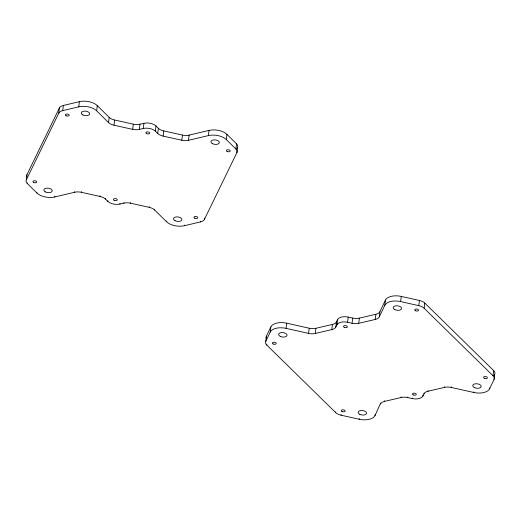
<?xml version="1.0" encoding="UTF-8"?>
<svg xmlns="http://www.w3.org/2000/svg" width="521" height="521" viewBox="0 0 521 521"><rect width="100%" height="100%" fill="white"/><g stroke="black" fill="none" stroke-linecap="round" stroke-linejoin="round"><path stroke-width="0.78" d="M26.31 179.888L26.949 174.711L59.387 107.997A8.844 4.689 7 0 1 63.367 105.457L79.381 101.667A13.077 6.929 7 0 1 97.29 105.639L109.189 117.388A8.844 4.689 7 0 0 114.613 120.025L133.304 124.174A8.844 4.689 7 0 0 139.96 124.226L143.913 123.301A8.844 4.689 7 0 1 155.987 125.978L158.358 128.303A8.844 4.689 7 0 0 163.77 130.927L182.461 135.069A8.844 4.689 7 0 0 189.149 135.115L209.038 130.413A13.077 6.929 7 0 1 226.948 134.385L236.527 143.848A8.844 4.689 7 0 1 237.504 147.482L236.866 152.666L204.427 219.38A8.844 4.689 7 0 1 200.455 221.92L184.434 225.704A13.077 6.929 7 0 1 166.525 221.731L154.626 209.983A8.844 4.689 7 0 0 149.201 207.345L130.511 203.203A8.844 4.689 7 0 0 123.855 203.151L119.902 204.069A8.844 4.689 7 0 1 107.827 201.393L105.457 199.068A8.844 4.689 7 0 0 100.045 196.45L81.354 192.301A8.844 4.689 7 0 0 74.666 192.256L54.777 196.958A13.077 6.929 7 0 1 36.867 192.985L27.287 183.529A8.844 4.689 7 0 1 26.31 179.888L58.749 113.174L59.387 107.997M27.287 183.529L27.366 182.878M36.867 192.985L36.945 192.34M58.749 113.174A8.844 4.689 7 0 1 62.728 110.634L63.367 105.457M54.777 196.958L54.855 196.313M62.728 110.634L78.749 106.844L79.381 101.667M74.666 192.256L74.75 191.611M81.354 192.301L81.432 191.656M236.866 152.666A8.844 4.689 7 0 0 235.889 149.026L226.316 139.563A13.077 6.929 7 0 0 208.407 135.597L188.511 140.299A8.844 4.689 7 0 1 181.822 140.247L163.138 136.105A8.844 4.689 7 0 1 157.726 133.48L155.349 131.155A8.844 4.689 7 0 0 143.282 128.479L139.328 129.403A8.844 4.689 7 0 1 132.666 129.351L113.975 125.209A8.844 4.689 7 0 1 108.55 122.565L96.659 110.817L97.29 105.639M108.55 122.565L109.189 117.388M100.045 196.45L100.123 195.798M113.975 125.209L114.613 120.025M105.457 199.068L105.535 198.423M107.827 201.393L107.906 200.748M119.902 204.069L119.98 203.424M132.666 129.351L133.304 124.174M123.855 203.151L123.933 202.5M139.328 129.403L139.96 124.226M130.511 203.203L130.595 202.552M143.282 128.479L143.913 123.301M155.349 131.155L155.987 125.978M157.726 133.48L158.358 128.303M149.201 207.345L149.28 206.7M163.138 136.105L163.77 130.927M154.626 209.983L154.711 209.338M166.525 221.731L166.603 221.086M181.822 140.247L182.461 135.069M188.511 140.299L189.149 135.115M184.434 225.704L184.512 225.059M208.407 135.597L209.038 130.413M200.455 221.92L200.533 221.269M204.427 219.38L204.59 218.084M226.316 139.563L226.948 134.385M235.889 149.026L236.527 143.848M380.682 402.974L375.009 415.556A13.077 6.929 7 0 1 359.184 419.249L341.034 415.191A8.844 4.689 7 0 1 335.654 412.573L266.752 345.039A8.844 4.689 7 0 1 265.756 341.398L266.387 336.221L270.861 326.875A13.077 6.929 7 0 1 286.687 323.176L309.227 328.223A8.844 4.689 7 0 0 315.915 328.282L332.431 324.427A8.844 4.689 7 0 0 336.442 321.88L337.556 319.581A8.844 4.689 7 0 1 348.223 317.087L352.697 318.077A8.844 4.689 7 0 0 359.36 318.136L375.875 314.274A8.844 4.689 7 0 0 379.887 311.714L385.436 300.103A13.077 6.929 7 0 1 401.268 296.41L419.418 300.467A8.844 4.689 7 0 1 424.797 303.085L493.693 370.62A8.844 4.689 7 0 1 494.696 374.26L494.182 378.467M266.752 345.039L266.876 344.068M265.756 341.398L270.223 332.053L270.861 326.875M270.223 332.053A13.077 6.929 7 0 1 286.049 328.354L286.687 323.176M286.049 328.354L308.588 333.401L309.227 328.223M308.588 333.401A8.844 4.689 7 0 0 315.283 333.46L315.915 328.282M315.283 333.46L331.799 329.604L332.431 324.427M331.799 329.604A8.844 4.689 7 0 0 335.804 327.058L336.442 321.88M335.804 327.058L336.924 324.759L337.556 319.581M335.654 412.573L335.732 411.929M336.924 324.759A8.844 4.689 7 0 1 347.585 322.265L348.223 317.087M347.585 322.265L352.066 323.261L352.697 318.077M341.034 415.191L341.112 414.54M352.066 323.261A8.844 4.689 7 0 0 358.722 323.313L359.36 318.136M359.184 419.249L359.262 418.604M358.722 323.313L375.237 319.451L375.875 314.274M375.237 319.451A8.844 4.689 7 0 0 379.249 316.892L379.887 311.714M379.249 316.892L384.804 305.286L385.436 300.103M375.009 415.556L375.133 414.586M380.564 403.944A8.844 4.689 7 0 1 384.576 401.385L384.654 400.734M384.804 305.286A13.077 6.929 7 0 1 400.629 301.587L401.268 296.41M384.576 401.385L401.092 397.523L401.17 396.878M401.092 397.523A8.844 4.689 7 0 1 407.754 397.582L412.228 398.572A8.844 4.689 7 0 0 422.889 396.077L424.009 393.778A8.844 4.689 7 0 1 428.015 391.232L444.53 387.377A8.844 4.689 7 0 1 451.225 387.435L473.765 392.482A13.077 6.929 7 0 0 489.59 388.783L494.058 379.438A8.844 4.689 7 0 0 493.061 375.797L424.159 308.263A8.844 4.689 7 0 0 418.78 305.651L419.418 300.467M407.754 397.582L407.832 396.93M412.228 398.572L412.306 397.927M424.159 308.263L424.797 303.085M422.889 396.077L423.013 395.107M424.009 393.778L424.087 393.134M428.015 391.232L428.099 390.587M444.53 387.377L444.608 386.732M451.225 387.435L451.303 386.79M473.765 392.482L473.843 391.838M489.59 388.783L489.707 387.813M493.061 375.797L493.693 370.62M494.058 379.438L494.142 378.793M494.136 375.426L494.696 374.26M236.827 148.876L237.504 147.482M400.629 301.587L418.78 305.651M78.749 106.844A13.077 6.929 7 0 1 96.659 110.817M26.851 176.756A8.844 4.689 7 0 1 26.949 174.711M266.524 338.741A8.844 4.689 7 0 1 266.387 336.221M45.399 191.93A4.233 2.24 7 0 0 52.198 191.122A4.233 2.24 7 0 0 46.525 188.172A4.233 2.24 7 0 0 45.399 191.93M175.056 220.676A4.233 2.24 7 0 0 181.855 219.869A4.233 2.24 7 0 0 176.183 216.918A4.233 2.24 7 0 0 175.056 220.676M82.839 114.92A4.233 2.24 7 0 0 89.638 114.112A4.233 2.24 7 0 0 83.966 111.162A4.233 2.24 7 0 0 82.839 114.92M212.496 143.666A4.233 2.24 7 0 0 219.295 142.858A4.233 2.24 7 0 0 213.623 139.908A4.233 2.24 7 0 0 212.496 143.666M194.698 218.182A1.921 1.016 7 0 0 197.785 217.811A1.921 1.016 7 0 0 195.206 216.469A1.921 1.016 7 0 0 194.698 218.182M114.171 200.325A1.921 1.016 7 0 0 117.258 199.96A1.921 1.016 7 0 0 114.679 198.618A1.921 1.016 7 0 0 114.171 200.325M33.65 182.474A1.921 1.016 7 0 0 36.737 182.103A1.921 1.016 7 0 0 34.158 180.767A1.921 1.016 7 0 0 33.65 182.474M66.082 115.76A1.921 1.016 7 0 0 69.176 115.388A1.921 1.016 7 0 0 66.597 114.047A1.921 1.016 7 0 0 66.082 115.76M146.609 133.61A1.921 1.016 7 0 0 149.696 133.239A1.921 1.016 7 0 0 147.117 131.904A1.921 1.016 7 0 0 146.609 133.61M227.13 151.461A1.921 1.016 7 0 0 230.223 151.097A1.921 1.016 7 0 0 227.644 149.755A1.921 1.016 7 0 0 227.13 151.461M359.79 414.325A4.233 2.24 7 0 0 366.55 413.466A4.233 2.24 7 0 0 360.812 410.555A4.233 2.24 7 0 0 359.79 414.325M474.364 387.559A4.233 2.24 7 0 0 481.13 386.699A4.233 2.24 7 0 0 475.393 383.782A4.233 2.24 7 0 0 474.364 387.559M280.252 336.371A4.233 2.24 7 0 0 287.019 335.511A4.233 2.24 7 0 0 281.281 332.593A4.233 2.24 7 0 0 280.252 336.371M394.833 309.604A4.233 2.24 7 0 0 401.593 308.738A4.233 2.24 7 0 0 395.862 305.827A4.233 2.24 7 0 0 394.833 309.604M484.335 378.266A1.921 1.016 7 0 0 487.409 377.875A1.921 1.016 7 0 0 484.804 376.546A1.921 1.016 7 0 0 484.335 378.266M413.179 394.892A1.921 1.016 7 0 0 416.253 394.495A1.921 1.016 7 0 0 413.641 393.173A1.921 1.016 7 0 0 413.179 394.892M342.017 411.512A1.921 1.016 7 0 0 345.091 411.121A1.921 1.016 7 0 0 342.486 409.799A1.921 1.016 7 0 0 342.017 411.512M273.115 343.977A1.921 1.016 7 0 0 276.189 343.586A1.921 1.016 7 0 0 273.584 342.264A1.921 1.016 7 0 0 273.115 343.977M344.277 327.351A1.921 1.016 7 0 0 347.351 326.96A1.921 1.016 7 0 0 344.746 325.638A1.921 1.016 7 0 0 344.277 327.351M415.439 310.731A1.921 1.016 7 0 0 418.506 310.334A1.921 1.016 7 0 0 415.901 309.012A1.921 1.016 7 0 0 415.439 310.731"/></g></svg>
